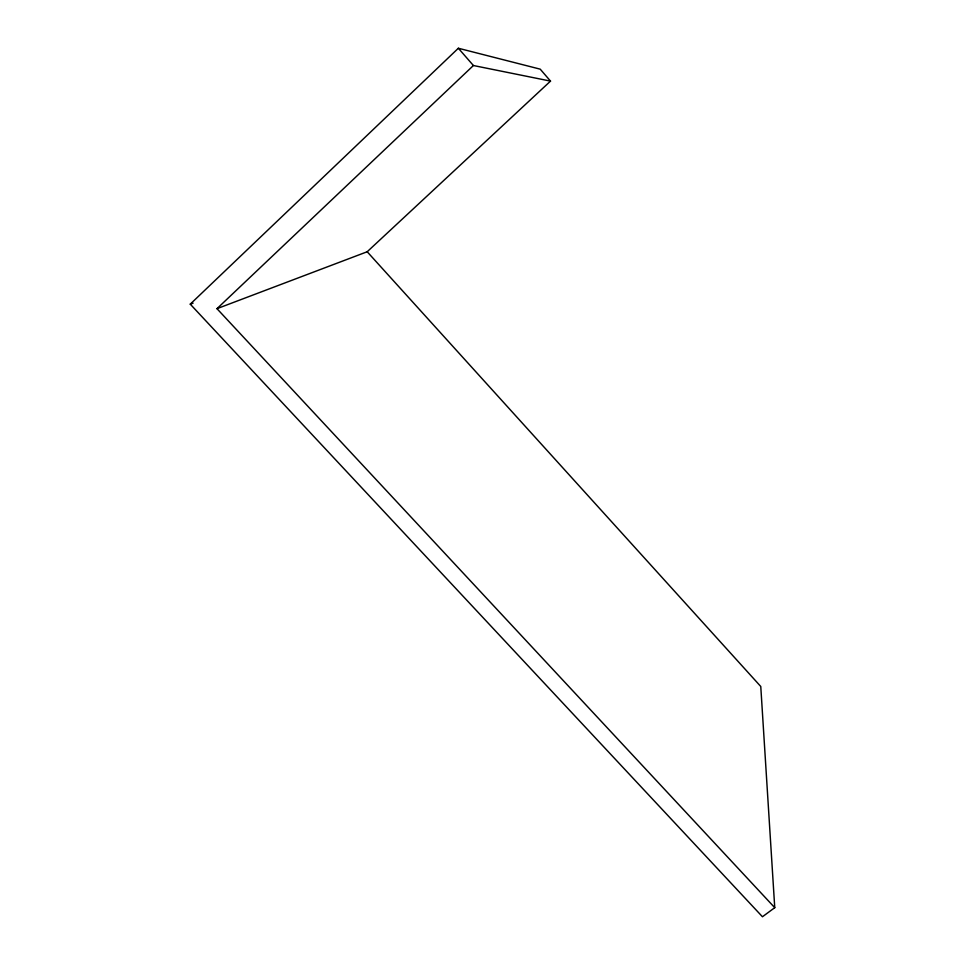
<?xml version="1.0" encoding="UTF-8"?>
<svg xmlns="http://www.w3.org/2000/svg" width="965" height="965" viewBox="0 0 965 965"><rect width="100%" height="100%" fill="white"/><g stroke="black" fill="none" stroke-linecap="round" stroke-linejoin="round"><path stroke-width="1.45" d="M190.25 304.156L458.351 48.25L540.207 69.154L550.52 81.108L367.195 251.756L216.98 308.679L774.75 907.679L762.447 916.75L190.25 304.156L193.072 303.167M216.98 308.679L473.405 65.523L550.52 81.108M367.195 251.756L760.77 686.489L774.75 907.679M458.351 48.25L473.405 65.523"/></g></svg>
